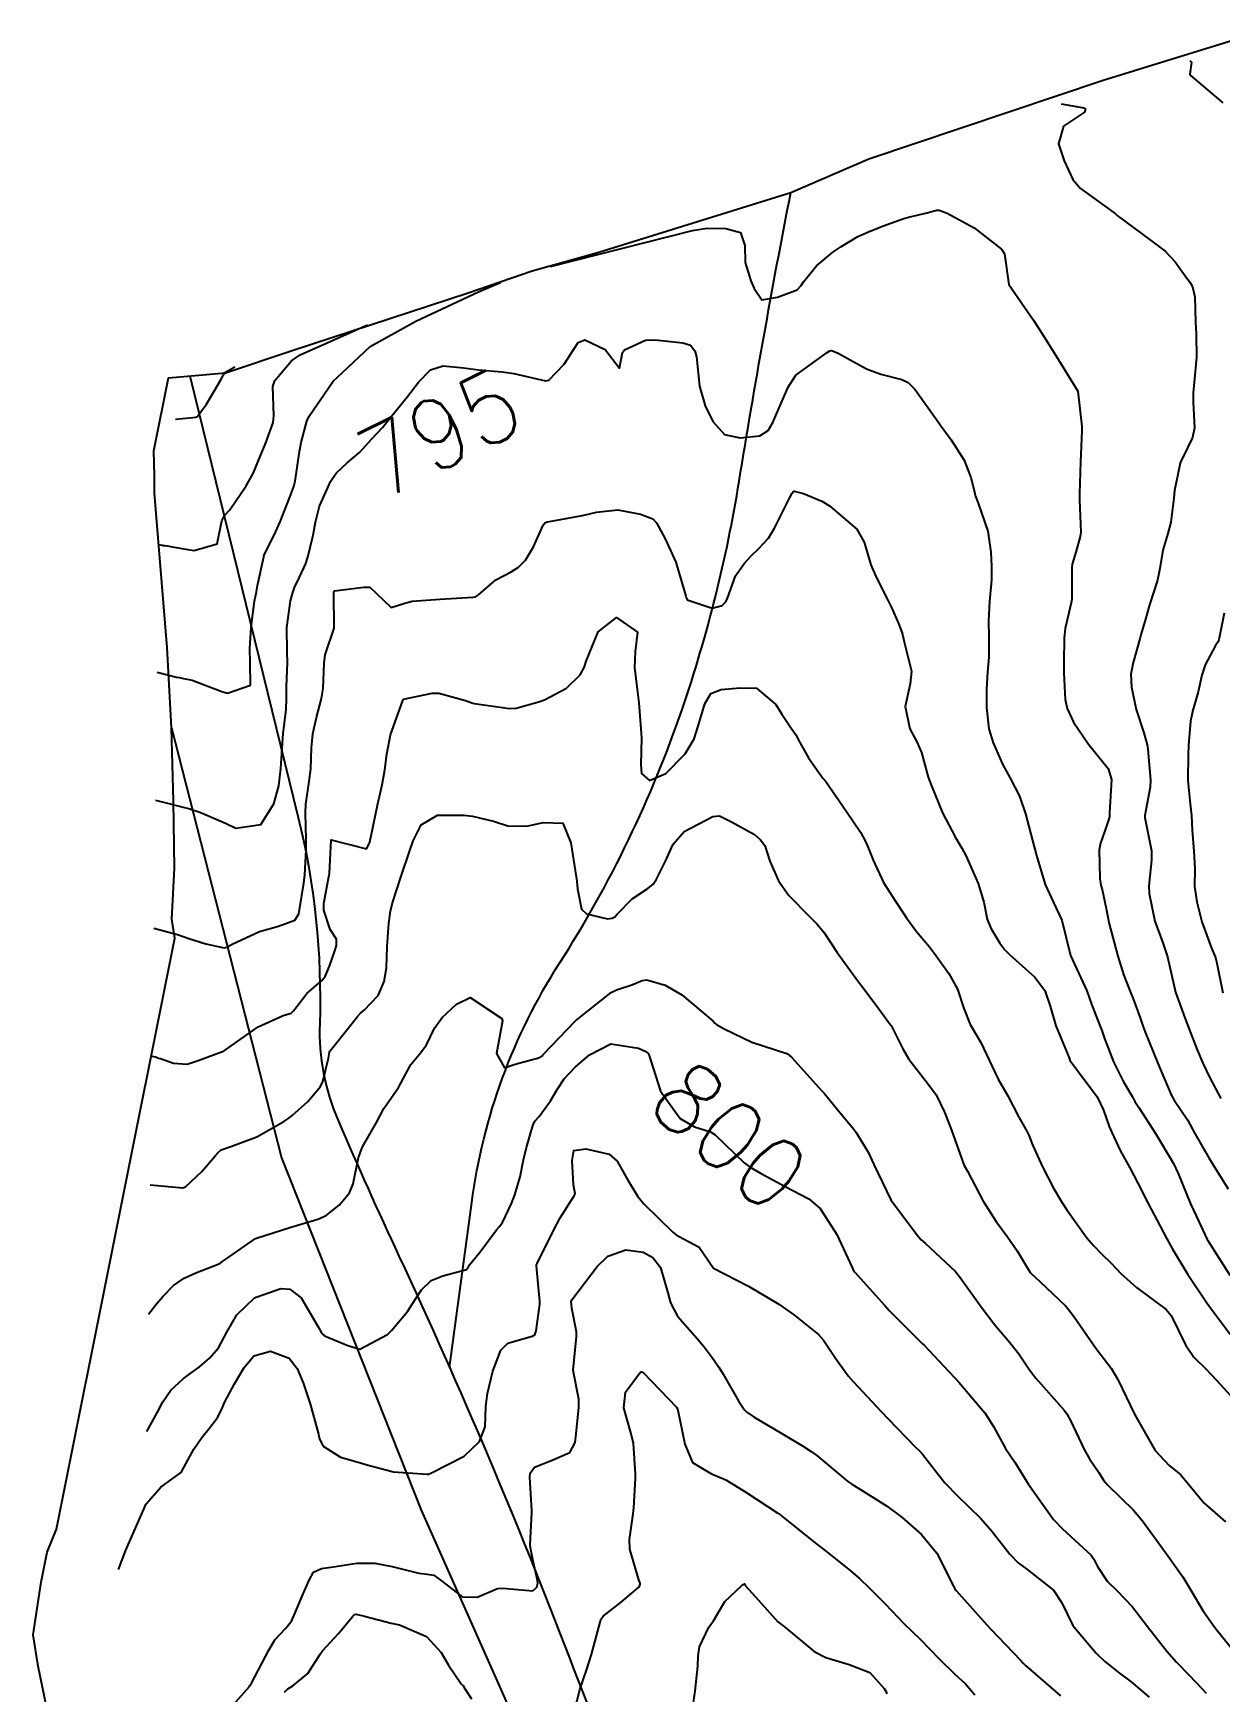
# Model space of a CAD drawing. Header units: metres. Extents: x 318500 to 325275, y 7408834 to 7428799.
# Drawn here: x 319575.8 to 319643.1, y 7411280 to 7411374.1 of the extents above; entities that cross this region are included whole.
import ezdxf
from ezdxf.enums import TextEntityAlignment as Align

# ---------------------------------------------------------------- set-up
doc = ezdxf.new("R2010")
doc.units = ezdxf.units.M
doc.header["$MEASUREMENT"] = 0
for name, color, linetype in [('Area', 45, 'Continuous'), ('Cotas', 45, 'Continuous'), ('Curvas de Nivel 1m', 11, 'Continuous'), ('Curvas de Nivel 5m', 15, 'Continuous'), ('Vias Secundárias', 230, 'Continuous')]:
    doc.layers.add(name, color=color, linetype=linetype)
doc.styles.add('Style-STANDARD', font='STANDARD.shx')

msp = doc.modelspace()

# ---------------------------------------------------------------- linework, layer by layer
at = {"layer": 'Area'}
msp.add_lwpolyline([(319578.591, 7411269.105), (319576.034, 7411281.481), (319575.751, 7411283.26), (319576.208, 7411286.234), (319576.54, 7411287.948), (319577.075, 7411289.24), (319583.787, 7411322.761), (319583.614, 7411323.842), (319583.759, 7411326.745), (319583.711, 7411330.538), (319583.593, 7411334.686), (319583.349, 7411339.242), (319582.642, 7411347.996), (319582.63, 7411348.998), (319582.602, 7411350.412), (319583.419, 7411354.55), (319586.658, 7411354.824), (319590.444, 7411356.094), (319600.424, 7411359.371), (319604.048, 7411360.62), (319607.831, 7411361.678), (319618.723, 7411365.048), (319623.15, 7411366.959), (319636.444, 7411371.418), (319645.079, 7411374.092)], dxfattribs=at)
at = {"layer": 'Curvas de Nivel 1m', "flags": 128}
for points, elevation in [([(319641.35, 7411372.55), (319641.459, 7411372.444), (319641.357, 7411371.762), (319641.375, 7411371.708), (319643.227, 7411370.142)], 792), ([(319634.06, 7411370.09), (319635.343, 7411369.85), (319635.434, 7411369.787), (319635.389, 7411369.616), (319635.216, 7411369.495), (319634.185, 7411368.826), (319633.901, 7411367.809), (319634.236, 7411366.859), (319634.716, 7411365.797), (319635.162, 7411365.289), (319636.852, 7411364.057), (319637.141, 7411363.838), (319637.239, 7411363.759), (319639.119, 7411362.355), (319639.95, 7411361.727), (319640.515, 7411361.127), (319641.096, 7411360.328), (319641.354, 7411359.967), (319641.508, 7411359.704), (319641.644, 7411359.139), (319641.677, 7411357.701), (319641.711, 7411357.039), (319641.736, 7411355.699), (319641.608, 7411354.293), (319641.541, 7411353.702), (319641.542, 7411353.162), (319641.616, 7411351.7), (319641.514, 7411351.16), (319640.955, 7411350.02), (319640.85, 7411349.813), (319640.816, 7411349.711), (319640.491, 7411348.158), (319640.44, 7411347.715), (319640.276, 7411346.35), (319640.102, 7411345.718), (319639.829, 7411344.777), (319639.651, 7411343.722), (319639.522, 7411343.065), (319639.091, 7411341.728), (319639.032, 7411341.543), (319638.837, 7411340.852), (319638.583, 7411339.974), (319638.515, 7411339.735), (319638.135, 7411338.405), (319638.016, 7411337.742), (319638.052, 7411337.01), (319638.311, 7411335.737), (319638.75, 7411334.415), (319638.941, 7411333.728), (319638.972, 7411333.492), (319639.117, 7411331.726), (319639.109, 7411331.323), (319638.795, 7411329.729), (319638.803, 7411329.614), (319639.187, 7411327.725), (319639.178, 7411327.199), (319639.023, 7411325.726), (319639.044, 7411325.307), (319639.373, 7411323.722), (319639.815, 7411322.494), (319640.096, 7411321.715), (319640.55, 7411319.71), (319641.077, 7411318.244), (319641.274, 7411317.699), (319641.772, 7411316.43), (319642.084, 7411315.686), (319642.487, 7411314.841), (319643.114, 7411313.67)], 793), ([(319605.09, 7411360.86), (319613.151, 7411362.895), (319613.987, 7411363.026), (319615.044, 7411363.016), (319615.862, 7411362.79), (319616.112, 7411362.045), (319616.13, 7411361.079), (319616.452, 7411360.04), (319616.653, 7411359.606), (319617.074, 7411358.978), (319617.964, 7411359.129), (319619.083, 7411359.545), (319619.308, 7411359.777), (319619.447, 7411359.996), (319620.189, 7411360.899), (319621.107, 7411361.671), (319621.564, 7411361.973), (319622.522, 7411362.556), (319623.123, 7411362.831), (319623.927, 7411363.139), (319625.135, 7411363.586), (319625.395, 7411363.659), (319626.451, 7411363.907), (319626.994, 7411364.049), (319627.142, 7411364.045), (319627.596, 7411363.893), (319629.128, 7411363.053), (319630.673, 7411361.847), (319630.84, 7411361.577), (319631.09, 7411359.84), (319632.487, 7411357.819), (319633.047, 7411356.93), (319633.756, 7411355.803), (319635.01, 7411353.79), (319635.221, 7411351.786), (319635.228, 7411351.534), (319635.158, 7411349.787), (319635.102, 7411347.958), (319635.098, 7411347.787), (319635.1, 7411347.615), (319635.168, 7411345.786), (319635.141, 7411345.542), (319634.883, 7411344.657), (319634.685, 7411343.98), (319634.656, 7411343.792), (319634.655, 7411341.989), (319634.632, 7411341.792), (319634.288, 7411340.336), (319634.229, 7411339.796), (319634.203, 7411338.391), (319634.201, 7411337.796), (319634.275, 7411336.295), (319634.389, 7411335.794), (319634.758, 7411335.018), (319635.616, 7411333.777), (319636.719, 7411332.38), (319636.912, 7411331.757), (319636.808, 7411329.875), (319636.799, 7411329.758), (319636.792, 7411329.655), (319636.683, 7411329.279), (319636.279, 7411328.153), (319636.207, 7411327.767), (319636.25, 7411326.152), (319636.309, 7411325.765), (319636.381, 7411325.518), (319636.617, 7411324.448), (319636.717, 7411323.864), (319636.739, 7411323.758), (319636.784, 7411323.581), (319637.271, 7411321.75), (319637.599, 7411320.71), (319637.972, 7411319.739), (319638.138, 7411319.328), (319638.535, 7411318.244), (319638.71, 7411317.728), (319638.819, 7411317.434), (319639.516, 7411315.72), (319640.305, 7411313.88), (319640.385, 7411313.711), (319640.469, 7411313.581), (319641.217, 7411312.458), (319641.64, 7411311.692), (319642.429, 7411310.305), (319642.83, 7411309.674), (319643.522, 7411308.544)], 794), ([(319582.78, 7411337.85), (319583.889, 7411337.577), (319584.053, 7411337.542), (319584.275, 7411337.49), (319584.577, 7411337.438), (319584.774, 7411337.392), (319586.449, 7411336.749), (319586.764, 7411336.67), (319588.07, 7411337.111), (319588.067, 7411338.411), (319588.038, 7411339.175), (319588.108, 7411340.411), (319588.312, 7411341.885), (319588.415, 7411342.406), (319588.476, 7411342.775), (319588.825, 7411344.401), (319588.834, 7411344.437), (319588.872, 7411344.517), (319589.495, 7411345.787), (319589.758, 7411346.387), (319590.303, 7411347.768), (319590.538, 7411348.376), (319590.62, 7411348.679), (319590.859, 7411350.371), (319590.871, 7411350.452), (319590.957, 7411350.87), (319591.264, 7411352.087), (319591.396, 7411352.374), (319592.266, 7411353.634), (319592.776, 7411354.353), (319593.004, 7411354.588), (319593.925, 7411355.428), (319594.867, 7411356.322), (319597.458, 7411357.76), (319601.016, 7411359.425), (319602.25, 7411359.96)], 794), ([(319582.88, 7411345.1), (319583.058, 7411345.056), (319583.084, 7411345.053), (319583.12, 7411345.044), (319583.168, 7411345.036), (319583.242, 7411345.028), (319583.369, 7411345.008), (319583.634, 7411344.956), (319584.526, 7411344.805), (319584.875, 7411344.757), (319586.182, 7411345.136), (319586.443, 7411346.435), (319586.601, 7411346.735), (319586.906, 7411347.056), (319587.838, 7411348.416), (319588.22, 7411349.121), (319588.768, 7411350.403), (319588.819, 7411350.535), (319588.957, 7411350.855), (319589.361, 7411352.007), (319589.407, 7411352.396), (319589.349, 7411354.044), (319589.449, 7411354.396), (319589.783, 7411354.779), (319590.406, 7411355.514), (319590.887, 7411355.846), (319594.72, 7411357.56)], 793), ([(319583.83, 7411352.2), (319584.81, 7411352.294), (319584.978, 7411352.311), (319585.078, 7411352.359), (319585.151, 7411352.457), (319585.581, 7411353.046), (319586.402, 7411354.439), (319586.622, 7411354.842), (319587.18, 7411355.16)], 792), ([(319582.59, 7411323.33), (319583.656, 7411323.052), (319583.807, 7411323.011), (319584, 7411322.958), (319584.262, 7411322.869), (319584.583, 7411322.751), (319585.542, 7411322.44), (319586.577, 7411322.222), (319586.744, 7411322.261), (319587.032, 7411322.423), (319588.587, 7411323.141), (319589.66, 7411323.453), (319590.594, 7411323.784), (319590.82, 7411324.145), (319590.864, 7411324.367), (319591.097, 7411325.891), (319591.162, 7411326.365), (319591.242, 7411327.773), (319591.241, 7411328.364), (319591.19, 7411329.849), (319591.221, 7411330.365), (319591.412, 7411331.65), (319591.493, 7411332.362), (319591.534, 7411333.555), (319591.606, 7411334.361), (319591.824, 7411335.285), (319592.103, 7411336.357), (319592.196, 7411336.928), (319592.258, 7411338.355), (319592.32, 7411338.832), (319592.82, 7411340.35), (319592.802, 7411342.35), (319592.804, 7411342.387), (319592.842, 7411342.466), (319594.505, 7411342.666), (319594.845, 7411342.675), (319595.221, 7411342.314), (319596.051, 7411341.52), (319596.835, 7411341.765), (319597.241, 7411341.881), (319598.837, 7411342.001), (319600.697, 7411342.101), (319600.839, 7411342.133), (319601.01, 7411342.237), (319601.989, 7411343.087), (319602.86, 7411343.543), (319603.269, 7411343.801), (319603.67, 7411344.202), (319604.121, 7411344.958), (319604.681, 7411346.192), (319604.78, 7411346.312), (319604.902, 7411346.374), (319605.132, 7411346.416), (319606.906, 7411346.738), (319607.693, 7411346.933), (319608.909, 7411347.068), (319610.206, 7411346.818), (319610.904, 7411346.539), (319611.114, 7411346.319), (319611.225, 7411346.105), (319611.611, 7411345.378), (319612.206, 7411344.09), (319612.768, 7411342.154), (319612.787, 7411342.081), (319612.8, 7411342.041), (319612.839, 7411341.962), (319614.267, 7411341.491), (319614.836, 7411341.636), (319615.045, 7411341.84), (319615.127, 7411342.047), (319615.582, 7411343.32), (319616.096, 7411344.038), (319616.467, 7411344.443), (319616.882, 7411344.851), (319617.454, 7411345.46), (319617.795, 7411346.017), (319618.673, 7411347.759), (319618.805, 7411348.002), (319618.848, 7411348.074), (319618.922, 7411348.121), (319619.449, 7411347.992), (319620.483, 7411347.544), (319620.913, 7411347.277), (319622.473, 7411345.954), (319622.889, 7411345.226), (319623.269, 7411343.944), (319623.559, 7411343.24), (319624.233, 7411341.929), (319624.436, 7411341.526), (319624.827, 7411340.603), (319625.018, 7411340.113), (319625.076, 7411339.916), (319625.159, 7411339.571), (319625.56, 7411337.908), (319625.502, 7411337.186), (319625.207, 7411335.913), (319625.475, 7411334.636), (319625.868, 7411333.903), (319626.132, 7411333.3), (319626.523, 7411331.893), (319626.568, 7411331.752), (319626.703, 7411331.403), (319627.335, 7411329.883), (319628.073, 7411328.469), (319628.424, 7411327.872), (319628.654, 7411327.451), (319629.356, 7411325.859), (319629.666, 7411324.802), (319629.863, 7411323.851), (319630.071, 7411323.324), (319630.586, 7411322.489), (319630.862, 7411322.113), (319631.136, 7411321.832), (319632.561, 7411320.563), (319633.122, 7411319.804), (319633.426, 7411318.911), (319633.75, 7411317.798), (319634.502, 7411315.972), (319634.553, 7411315.842), (319634.581, 7411315.789), (319634.936, 7411315.341), (319636.092, 7411313.766), (319636.459, 7411313.013), (319636.784, 7411312.094), (319636.924, 7411311.753), (319637.413, 7411310.724), (319637.943, 7411309.737), (319638.407, 7411308.879), (319638.992, 7411307.724), (319639.671, 7411306.423), (319640.05, 7411305.713), (319640.362, 7411305.164), (319641.241, 7411303.696), (319642.316, 7411302.091), (319642.619, 7411301.675), (319643.649, 7411300.301)], 796), ([(319582.49, 7411316.08), (319582.684, 7411316.027), (319582.711, 7411316.019), (319582.746, 7411316.009), (319582.793, 7411315.993), (319582.864, 7411315.968), (319582.978, 7411315.937), (319583.186, 7411315.866), (319583.711, 7411315.684), (319584.488, 7411315.618), (319585.108, 7411315.826), (319586.499, 7411316.336), (319586.565, 7411316.363), (319586.653, 7411316.428), (319588.513, 7411317.744), (319589.936, 7411318.379), (319590.386, 7411318.508), (319590.524, 7411318.641), (319591.268, 7411319.634), (319592.097, 7411320.355), (319592.316, 7411320.59), (319592.562, 7411321.176), (319592.867, 7411322.054), (319592.963, 7411322.344), (319592.952, 7411322.713), (319592.589, 7411323.26), (319592.237, 7411324.354), (319592.234, 7411324.725), (319592.542, 7411326.351), (319592.553, 7411326.429), (319592.66, 7411328.35), (319594.653, 7411327.833), (319594.824, 7411328.151), (319594.864, 7411328.317), (319594.914, 7411328.568), (319595.274, 7411330.311), (319595.539, 7411331.466), (319595.704, 7411332.305), (319595.818, 7411333.209), (319596.027, 7411334.301), (319596.717, 7411336.248), (319596.732, 7411336.29), (319596.74, 7411336.311), (319596.76, 7411336.321), (319598.378, 7411336.661), (319598.766, 7411336.665), (319600.276, 7411336.247), (319600.627, 7411336.111), (319600.758, 7411336.073), (319602.38, 7411335.84), (319602.756, 7411335.796), (319603.149, 7411335.813), (319604.497, 7411336.193), (319604.69, 7411336.262), (319604.761, 7411336.289), (319606.005, 7411336.938), (319606.783, 7411337.703), (319607.015, 7411338.157), (319607.124, 7411338.484), (319607.789, 7411340.145), (319608.828, 7411340.96), (319610.023, 7411340.118), (319609.902, 7411339.02), (319609.854, 7411338.119), (319610.014, 7411336.875), (319610.095, 7411336.117), (319610.226, 7411334.634), (319610.253, 7411334.115), (319610.225, 7411332.607), (319610.263, 7411332.114), (319610.704, 7411331.703), (319611.626, 7411332.096), (319612.727, 7411333.212), (319613.236, 7411334.073), (319613.473, 7411334.795), (319613.839, 7411336.064), (319614.187, 7411336.641), (319614.772, 7411336.866), (319615.844, 7411336.969), (319616.774, 7411336.939), (319617.868, 7411336.013), (319618.218, 7411335.472), (319618.747, 7411334.672), (319619.018, 7411334.271), (319619.166, 7411333.994), (319619.729, 7411332.989), (319620.44, 7411331.974), (319620.563, 7411331.827), (319620.705, 7411331.651), (319621.888, 7411329.958), (319622.668, 7411328.773), (319622.963, 7411328.246), (319623.094, 7411327.943), (319623.39, 7411327.198), (319623.983, 7411325.93), (319624.615, 7411324.916), (319625.292, 7411323.91), (319625.843, 7411323.152), (319626.584, 7411322.276), (319626.88, 7411321.887), (319627.682, 7411320.76), (319628.184, 7411319.874), (319628.534, 7411318.78), (319628.897, 7411317.864), (319629.501, 7411316.846), (319629.97, 7411315.848), (319630.484, 7411314.762), (319631.025, 7411313.832), (319631.654, 7411312.62), (319632.113, 7411311.815), (319632.216, 7411311.592), (319632.432, 7411311.042), (319632.99, 7411309.804), (319633.621, 7411308.578), (319634.091, 7411307.793), (319634.383, 7411307.354), (319635.522, 7411305.773), (319635.901, 7411305.313), (319636.351, 7411304.871), (319636.911, 7411304.317), (319637.447, 7411303.743), (319638.328, 7411302.948), (319640.016, 7411301.713), (319640.305, 7411301.367), (319641.101, 7411299.698), (319641.578, 7411298.995), (319642.267, 7411298.34), (319642.59, 7411298.002), (319642.891, 7411297.671), (319644.238, 7411296.211)], 797), ([(319643.309, 7411341.207), (319643.001, 7411339.677), (319642.947, 7411339.549), (319642.815, 7411339.355), (319642.216, 7411338.272), (319642.029, 7411337.691), (319641.827, 7411336.741), (319641.529, 7411335.699), (319641.391, 7411335.07), (319641.284, 7411333.702), (319641.255, 7411333.18), (319641.241, 7411331.702), (319641.379, 7411330.382), (319641.452, 7411329.699), (319641.483, 7411328.893), (319641.59, 7411327.696), (319641.633, 7411326.707), (319641.624, 7411325.695), (319641.75, 7411324.822), (319642.035, 7411323.689), (319642.588, 7411322.197), (319642.803, 7411321.677), (319642.894, 7411321.356), (319643.224, 7411319.67)], 792), ([(319582.39, 7411308.78), (319584.246, 7411308.598), (319584.393, 7411308.656), (319585.314, 7411309.533), (319586.096, 7411310.433), (319586.242, 7411310.612), (319586.423, 7411310.76), (319586.961, 7411310.958), (319588.431, 7411311.506), (319589.972, 7411312.377), (319590.252, 7411312.563), (319590.445, 7411312.706), (319591.322, 7411313.497), (319592.046, 7411314.354), (319592.185, 7411314.643), (319592.494, 7411315.959), (319592.553, 7411316.295), (319592.581, 7411316.349), (319592.82, 7411316.662), (319594.139, 7411318.326), (319594.326, 7411318.519), (319594.526, 7411318.69), (319595.326, 7411319.521), (319595.668, 7411320.303), (319595.783, 7411321.081), (319595.827, 7411322.301), (319595.915, 7411323.622), (319596.014, 7411324.299), (319596.126, 7411324.778), (319596.63, 7411326.29), (319597.14, 7411327.798), (319597.308, 7411328.284), (319597.761, 7411329.187), (319598.675, 7411329.739), (319600.171, 7411329.743), (319600.674, 7411329.687), (319601.86, 7411329.41), (319602.669, 7411329.132), (319603.757, 7411329.111), (319604.671, 7411329.323), (319605.791, 7411329.293), (319606.239, 7411328.166), (319606.548, 7411326.244), (319606.561, 7411326.161), (319606.621, 7411325.572), (319606.857, 7411324.41), (319607.134, 7411324.152), (319608.321, 7411323.858), (319608.598, 7411323.894), (319608.744, 7411323.983), (319608.873, 7411324.127), (319609.729, 7411325.003), (319610.622, 7411325.586), (319610.908, 7411325.823), (319611.102, 7411326.103), (319611.615, 7411327.126), (319612.05, 7411328.089), (319612.667, 7411328.823), (319614.293, 7411329.673), (319614.677, 7411329.705), (319615.351, 7411329.365), (319616.666, 7411328.642), (319616.993, 7411328.355), (319617.246, 7411328.021), (319617.539, 7411327.125), (319618.018, 7411326.009), (319618.618, 7411325.183), (319619.808, 7411323.982), (319620.207, 7411323.587), (319620.591, 7411323.106), (319621.352, 7411321.962), (319622.555, 7411320.297), (319622.832, 7411319.946), (319623.713, 7411318.752), (319624.315, 7411317.923), (319624.406, 7411317.808), (319624.517, 7411317.628), (319625.077, 7411316.483), (319625.42, 7411315.906), (319626.48, 7411314.547), (319626.961, 7411313.885), (319627.439, 7411312.896), (319627.83, 7411311.876), (319628.424, 7411310.228), (319628.519, 7411309.967), (319628.564, 7411309.868), (319628.736, 7411309.545), (319629.639, 7411307.851), (319630.373, 7411306.703), (319631.006, 7411305.83), (319631.567, 7411305.037), (319632.306, 7411303.811), (319632.339, 7411303.765), (319632.845, 7411303.292), (319634.312, 7411301.914), (319634.423, 7411301.788), (319634.787, 7411301.299), (319635.862, 7411299.766), (319636.032, 7411299.519), (319636.274, 7411299.195), (319636.901, 7411298.385), (319637.275, 7411297.745), (319638.23, 7411295.73), (319639.386, 7411293.718), (319640.192, 7411292.862), (319640.835, 7411292.349), (319641.38, 7411291.692), (319642.166, 7411290.722), (319643.375, 7411289.662)], 798), ([(319582.29, 7411301.44), (319582.747, 7411302.03), (319583.116, 7411302.468), (319583.716, 7411303.062), (319584.325, 7411303.478), (319584.984, 7411303.79), (319586.338, 7411304.322), (319586.405, 7411304.363), (319586.486, 7411304.428), (319588.353, 7411305.725), (319590.36, 7411306.37), (319591.902, 7411306.82), (319592.37, 7411307.039), (319593.098, 7411307.621), (319593.684, 7411308.331), (319593.892, 7411308.833), (319594.199, 7411310.323), (319594.426, 7411310.939), (319595.218, 7411312.308), (319595.649, 7411313.105), (319596.47, 7411314.29), (319597.174, 7411315.599), (319597.743, 7411316.278), (319598.068, 7411316.71), (319598.514, 7411317.656), (319598.944, 7411318.264), (319599.756, 7411319.027), (319600.538, 7411319.408), (319602.329, 7411318.213), (319602.377, 7411318.07), (319602.036, 7411316.217), (319602.488, 7411315.407), (319603.083, 7411315.612), (319604.497, 7411316.002), (319604.605, 7411316.082), (319604.691, 7411316.187), (319606.519, 7411318.086), (319606.597, 7411318.159), (319608.543, 7411319.682), (319608.838, 7411319.835), (319609.698, 7411320.119), (319610.292, 7411320.374), (319610.554, 7411320.406), (319611.599, 7411320.094), (319612.542, 7411319.556), (319614.321, 7411318.053), (319614.421, 7411317.953), (319614.518, 7411317.866), (319614.94, 7411317.622), (319616.508, 7411316.873), (319617.151, 7411316.665), (319618.502, 7411316.229), (319618.639, 7411316.136), (319618.773, 7411315.996), (319620.472, 7411314.131), (319620.61, 7411313.969), (319621.356, 7411313.061), (319622.278, 7411311.952), (319622.438, 7411311.749), (319623.12, 7411310.632), (319623.434, 7411309.935), (319624.39, 7411307.92), (319625.9, 7411305.897), (319626.12, 7411305.656), (319626.356, 7411305.443), (319628.036, 7411303.873), (319628.335, 7411303.52), (319629.52, 7411301.852), (319630.295, 7411300.84), (319631.142, 7411299.827), (319631.647, 7411299.193), (319632.265, 7411298.282), (319632.615, 7411297.806), (319634.233, 7411295.999), (319634.387, 7411295.788), (319634.592, 7411295.417), (319635.354, 7411293.773), (319635.667, 7411293.241), (319636.187, 7411292.454), (319636.459, 7411292.032), (319636.704, 7411291.752), (319638.159, 7411290.332), (319638.677, 7411289.725), (319640.12, 7411287.71), (319640.959, 7411286.547), (319641.47, 7411285.689), (319642.084, 7411284.635), (319642.772, 7411283.669), (319644.047, 7411282.098)], 799), ([(319580.59, 7411286.96), (319581.008, 7411288.052), (319582.153, 7411290.68), (319582.999, 7411291.636), (319584.109, 7411292.451), (319584.181, 7411292.533), (319584.858, 7411293.779), (319585.317, 7411294.439), (319585.713, 7411294.929), (319586.218, 7411295.598), (319586.495, 7411296.157), (319586.61, 7411296.424), (319587.173, 7411297.489), (319587.715, 7411298.408), (319588.267, 7411299.069), (319589.219, 7411299.336), (319590.266, 7411298.952), (319590.731, 7411298.365), (319591.06, 7411297.55), (319591.47, 7411296.358), (319591.928, 7411294.629), (319591.995, 7411294.352), (319592.196, 7411293.947), (319593.183, 7411293.328), (319594.187, 7411293.039), (319594.754, 7411292.88), (319596.182, 7411292.507), (319598.09, 7411292.362), (319598.181, 7411292.372), (319598.353, 7411292.438), (319600.191, 7411293.389), (319601.07, 7411294.227), (319601.385, 7411295.05), (319601.435, 7411296.222), (319601.516, 7411296.945), (319601.83, 7411298.216), (319602.272, 7411299.392), (319602.677, 7411299.805), (319604.05, 7411300.192), (319604.206, 7411300.266), (319604.284, 7411300.489), (319604.484, 7411302.01), (319604.486, 7411302.187), (319604.334, 7411303.773), (319604.292, 7411304.19), (319604.3, 7411304.231), (319604.341, 7411304.311), (319605.255, 7411306.177), (319605.634, 7411306.908), (319606.389, 7411308.097), (319606.436, 7411308.159), (319606.496, 7411308.262), (319606.399, 7411308.784), (319606.319, 7411310.162), (319606.426, 7411310.73), (319607.097, 7411310.821), (319608.424, 7411310.524), (319608.88, 7411310.125), (319609.474, 7411309.05), (319610.041, 7411308.113), (319610.384, 7411307.705), (319612.034, 7411306.085), (319612.216, 7411305.94), (319612.358, 7411305.865), (319613.527, 7411305.238), (319614.34, 7411304.05), (319616.325, 7411303.032), (319618.044, 7411302.004), (319618.307, 7411301.828), (319618.871, 7411301.422), (319620.285, 7411300.285), (319620.58, 7411299.967), (319621.264, 7411298.954), (319621.975, 7411297.953), (319622.255, 7411297.62), (319623.853, 7411295.926), (319624.224, 7411295.533), (319625.801, 7411293.896), (319626.01, 7411293.705), (319626.196, 7411293.502), (319627.466, 7411291.877), (319628.169, 7411291.141), (319629.494, 7411289.85), (319630.139, 7411289.115), (319631.139, 7411287.825), (319631.627, 7411287.329), (319632.112, 7411286.971), (319633.618, 7411285.795), (319634.089, 7411285.061), (319634.715, 7411283.78), (319636.047, 7411282.211), (319636.542, 7411281.752), (319637.367, 7411281.073), (319638.029, 7411280.59), (319639.046, 7411279.72)], 801), ([(319587.111, 7411279.306), (319588.019, 7411280.333), (319588.047, 7411280.373), (319588.065, 7411280.399), (319588.132, 7411280.509), (319589.113, 7411282.384), (319589.451, 7411282.977), (319590.059, 7411283.62), (319590.396, 7411284.036), (319590.552, 7411284.365), (319591, 7411285.447), (319591.408, 7411286.357), (319591.655, 7411286.804), (319592.107, 7411287.025), (319592.897, 7411287.127), (319594.11, 7411287.311), (319595.131, 7411287.326), (319596.108, 7411287.137), (319597.629, 7411286.751), (319598.104, 7411286.691), (319598.473, 7411286.634), (319598.99, 7411286.257), (319600.088, 7411285.411), (319600.931, 7411285.384), (319602.095, 7411285.88), (319602.399, 7411285.903), (319604.093, 7411285.755), (319604.322, 7411285.961), (319604.37, 7411286.186), (319604.346, 7411286.43), (319604.113, 7411287.44), (319603.951, 7411288.192), (319603.949, 7411288.365), (319604.043, 7411290.191), (319604.044, 7411290.299), (319603.926, 7411292.193), (319603.949, 7411292.426), (319604.186, 7411292.771), (319605.181, 7411293.167), (319606.194, 7411293.59), (319606.486, 7411294.156), (319606.537, 7411294.487), (319606.704, 7411296.153), (319606.697, 7411296.613), (319606.4, 7411298.158), (319606.387, 7411298.284), (319606.564, 7411300.156), (319606.566, 7411300.437), (319606.304, 7411301.791), (319606.273, 7411302.161), (319606.276, 7411302.195), (319606.311, 7411302.259), (319607.74, 7411304.139), (319608.346, 7411304.726), (319609.371, 7411305.098), (319610.348, 7411304.954), (319610.901, 7411304.657), (319611.339, 7411304.095), (319611.748, 7411302.659), (319611.892, 7411302.086), (319612.299, 7411301.328), (319613.403, 7411300.063), (319613.817, 7411299.598), (319614.269, 7411298.989), (319614.644, 7411298.427), (319614.878, 7411298.044), (319615.784, 7411296.487), (319616.081, 7411296.031), (319616.228, 7411295.884), (319616.647, 7411295.6), (319618.21, 7411294.675), (319619.377, 7411293.982), (319619.881, 7411293.659), (319620.195, 7411293.423), (319621.949, 7411291.952), (319622.178, 7411291.791), (319622.532, 7411291.587), (319624.16, 7411290.562), (319625.046, 7411289.907), (319626.136, 7411288.949), (319627.004, 7411287.881), (319627.958, 7411286.015), (319628.027, 7411285.871), (319628.098, 7411285.763), (319629.817, 7411283.844), (319630.066, 7411283.58), (319631.748, 7411281.814), (319631.887, 7411281.661), (319632.037, 7411281.51), (319634.02, 7411279.79)], 802), ([(319606.361, 7411278.52), (319606.763, 7411280.149), (319607.142, 7411281.254), (319607.421, 7411282.139), (319607.912, 7411283.976), (319607.954, 7411284.132), (319608.073, 7411284.319), (319609.102, 7411285.102), (319610.098, 7411285.95), (319610.153, 7411286.055), (319610.172, 7411286.109), (319610.171, 7411286.18), (319610.103, 7411286.373), (319609.586, 7411288.115), (319609.579, 7411288.664), (319609.787, 7411290.114), (319609.816, 7411290.452), (319609.914, 7411292.113), (319609.912, 7411292.383), (319609.794, 7411294.114), (319609.664, 7411294.66), (319609.26, 7411296.12), (319609.347, 7411297.015), (319610.161, 7411298.111), (319610.261, 7411298.173), (319610.31, 7411298.159), (319610.367, 7411298.108), (319612.231, 7411296.168), (319612.288, 7411296.079), (319612.319, 7411295.988), (319612.711, 7411294.072), (319613.154, 7411293.03), (319614.183, 7411292.398), (319615.041, 7411292.041), (319616.17, 7411291.341), (319617.992, 7411290.163), (319618.151, 7411290.042), (319618.201, 7411289.999), (319620.127, 7411288.462), (319620.765, 7411287.964), (319622.109, 7411286.879), (319622.612, 7411286.45), (319623.152, 7411285.934), (319624.086, 7411284.985), (319625.138, 7411283.904), (319626.057, 7411283.003), (319627.16, 7411281.879), (319628.032, 7411281.029), (319628.632, 7411280.467), (319629.164, 7411279.853)], 803), ([(319613.135, 7411278.931), (319613.294, 7411280.061), (319613.449, 7411281.474), (319613.478, 7411282.058), (319613.538, 7411282.567), (319614.065, 7411283.689), (319614.223, 7411283.893), (319614.338, 7411284.047), (319614.98, 7411285.147), (319615.926, 7411286.032), (319616.02, 7411286.112), (319616.101, 7411286.145), (319616.132, 7411286.061), (319616.147, 7411286.029), (319616.882, 7411285.224), (319617.984, 7411284.001), (319618.069, 7411283.93), (319618.358, 7411283.703), (319620.045, 7411282.316), (319620.702, 7411281.963), (319622.036, 7411281.578), (319623.213, 7411281.113), (319624.023, 7411280.207), (319624.125, 7411280.023), (319624.178, 7411279.918)], 804), ([(319590.014, 7411279.997), (319590.195, 7411280.191), (319590.48, 7411280.365), (319591.323, 7411281.062), (319592.038, 7411282.153), (319592.167, 7411282.348), (319593.065, 7411283.325), (319593.884, 7411284.323), (319593.984, 7411284.409), (319594.072, 7411284.428), (319594.545, 7411284.313), (319596.065, 7411283.924), (319596.532, 7411283.816), (319598.053, 7411283.156), (319598.897, 7411282.257), (319599.314, 7411281.532), (319600.022, 7411280.481), (319600.138, 7411280.355), (319600.224, 7411280.237), (319600.613, 7411279.629)], 803)]:
    msp.add_lwpolyline(points, dxfattribs=dict(at, elevation=elevation))
at = {"layer": 'Curvas de Nivel 5m', "flags": 128}
for points, elevation in [([(319582.69, 7411330.59), (319584.631, 7411330.095), (319584.676, 7411330.082), (319585.207, 7411329.912), (319586.669, 7411329.289), (319587.252, 7411329.007), (319588.668, 7411329.205), (319589.406, 7411330.389), (319589.678, 7411331.403), (319589.806, 7411332.384), (319589.863, 7411333.243), (319589.935, 7411334.382), (319590.092, 7411335.719), (319590.124, 7411336.38), (319590.114, 7411337.036), (319590.179, 7411338.379), (319590.165, 7411339.014), (319590.139, 7411340.38), (319590.35, 7411341.892), (319590.47, 7411342.376), (319590.567, 7411342.652), (319590.853, 7411343.242), (319591.207, 7411344.024), (319591.324, 7411344.365), (319591.636, 7411345.615), (319591.758, 7411346.361), (319591.995, 7411347.273), (319592.477, 7411348.354), (319592.621, 7411348.657), (319592.932, 7411349.129), (319593.558, 7411349.723), (319594.272, 7411350.33), (319594.596, 7411350.684), (319594.962, 7411351.091), (319595.559, 7411351.724), (319596.015, 7411352.304), (319596.992, 7411353.491), (319597.6, 7411354.291), (319598.292, 7411355), (319599.014, 7411355.219), (319600.157, 7411355.109), (319601.011, 7411355.004), (319602.353, 7411354.884), (319603.009, 7411354.789), (319604.812, 7411354.384), (319605.003, 7411354.42), (319605.874, 7411355.32), (319606.411, 7411356.169), (319606.656, 7411356.545), (319607.038, 7411356.704), (319608.201, 7411356.148), (319609.014, 7411355.09), (319609.183, 7411355.982), (319609.297, 7411356.136), (319610.48, 7411356.677), (319611.039, 7411356.694), (319612.598, 7411356.525), (319613.035, 7411356.396), (319613.286, 7411356.076), (319613.367, 7411355.733), (319613.535, 7411354.072), (319613.872, 7411352.949), (319614.31, 7411352.06), (319614.969, 7411351.329), (319615.859, 7411351.148), (319616.968, 7411351.257), (319617.434, 7411351.563), (319617.713, 7411352.019), (319618.228, 7411353.242), (319618.571, 7411354.007), (319619.017, 7411354.692), (319620.776, 7411355.974), (319620.934, 7411356.069), (319621.032, 7411356.1), (319621.372, 7411355.967), (319623.021, 7411355.046), (319623.826, 7411354.746), (319625.015, 7411354.444), (319625.377, 7411354.278), (319625.758, 7411353.909), (319626.984, 7411352.189), (319627.196, 7411351.888), (319627.825, 7411351.023), (319628.548, 7411349.874), (319628.94, 7411348.886), (319629.137, 7411348.072), (319629.186, 7411347.866), (319629.342, 7411347.446), (319629.901, 7411345.855), (319630.068, 7411344.667), (319630.111, 7411343.851), (319630.102, 7411343.091), (319629.992, 7411341.853), (319629.932, 7411340.755), (319629.949, 7411339.853), (319629.946, 7411338.709), (319629.873, 7411337.854), (319629.818, 7411336.892), (319629.816, 7411335.854), (319629.963, 7411334.641), (319630.201, 7411333.848), (319630.722, 7411332.641), (319631.164, 7411331.833), (319631.689, 7411330.815), (319632.03, 7411329.82), (319632.525, 7411327.949), (319632.566, 7411327.811), (319632.655, 7411327.458), (319633.147, 7411325.805), (319633.627, 7411324.793), (319634.089, 7411323.795), (319634.58, 7411321.79), (319635.507, 7411319.776), (319635.781, 7411319.014), (319636.278, 7411317.764), (319636.349, 7411317.584), (319636.52, 7411317.07), (319637.026, 7411315.752), (319637.602, 7411314.624), (319638.118, 7411313.735), (319638.242, 7411313.509), (319638.464, 7411313.153), (319639.388, 7411311.721), (319640.424, 7411309.978), (319640.568, 7411309.708), (319640.697, 7411309.425), (319641.392, 7411307.695), (319641.721, 7411307.027), (319642.332, 7411305.681), (319642.369, 7411305.61), (319643.62, 7411303.661)], 795), ([(319582.2, 7411294.78), (319582.802, 7411295.891), (319583.103, 7411296.467), (319583.561, 7411297.14), (319584.25, 7411297.783), (319584.642, 7411298.058), (319585.172, 7411298.441), (319585.76, 7411298.94), (319586.271, 7411299.536), (319586.739, 7411300.423), (319587.311, 7411301.399), (319588.309, 7411302.36), (319588.334, 7411302.375), (319588.4, 7411302.399), (319589.798, 7411302.898), (319590.317, 7411302.864), (319590.944, 7411302.364), (319591.923, 7411300.717), (319592.133, 7411300.351), (319592.279, 7411300.218), (319593.606, 7411299.663), (319594.271, 7411299.458), (319595.85, 7411300.296), (319596.066, 7411300.51), (319596.287, 7411300.755), (319596.99, 7411301.592), (319597.424, 7411302.279), (319597.769, 7411302.824), (319598.326, 7411303.355), (319598.983, 7411303.608), (319600.336, 7411303.971), (319600.442, 7411304.135), (319600.507, 7411304.237), (319601.095, 7411304.977), (319602.035, 7411306.215), (319602.188, 7411306.388), (319602.366, 7411306.64), (319602.878, 7411307.71), (319603.068, 7411308.203), (319603.37, 7411309.236), (319603.561, 7411310.199), (319603.723, 7411310.901), (319604.119, 7411312.193), (319604.231, 7411312.404), (319604.447, 7411312.66), (319605.1, 7411313.54), (319605.47, 7411314.175), (319605.863, 7411314.786), (319606.489, 7411315.449), (319607.313, 7411316.148), (319608.506, 7411316.773), (319610.083, 7411316.536), (319610.502, 7411316.345), (319610.626, 7411316.232), (319610.696, 7411316.107), (319610.791, 7411315.81), (319611.324, 7411314.097), (319612.447, 7411312.538), (319613.267, 7411312.068), (319614.161, 7411311.778), (319614.436, 7411311.606), (319616.083, 7411310.033), (319616.416, 7411309.779), (319616.999, 7411309.434), (319618.4, 7411308.681), (319619.753, 7411307.98), (319620.382, 7411307.432), (319621.338, 7411305.96), (319622.203, 7411304.089), (319622.267, 7411303.951), (319622.338, 7411303.837), (319624.052, 7411301.924), (319624.306, 7411301.654), (319626.062, 7411299.893), (319626.172, 7411299.785), (319626.278, 7411299.683), (319627.989, 7411297.873), (319628.256, 7411297.58), (319629.732, 7411295.847), (319630.218, 7411295.064), (319630.905, 7411293.829), (319631.425, 7411293.054), (319632.18, 7411291.81), (319633.614, 7411289.795), (319634.142, 7411289.262), (319635.752, 7411287.766), (319635.909, 7411287.554), (319636.114, 7411287.138), (319636.658, 7411286.304), (319637.225, 7411285.743), (319638.087, 7411284.856), (319638.96, 7411283.721), (319640.049, 7411282.326), (319640.604, 7411281.702), (319641.313, 7411280.971), (319642.025, 7411280.224), (319642.288, 7411279.941)], 800)]:
    msp.add_lwpolyline(points, dxfattribs=dict(at, elevation=elevation))
at = {"layer": 'Vias Secundárias'}
for points in [[(319599.366, 7411298.426), (319600.624, 7411307.782, -0.109586), (319605.61, 7411321.353, 0.060285), (319612.56, 7411335.743, 0.042307), (319615.792, 7411348.675, -0.008392), (319618.723, 7411365.048, -1.389743)], [(319584.641, 7411354.654), (319590.77, 7411329.682, -0.068239), (319592.003, 7411317.916, 0.110196), (319593.046, 7411312.42, 0.007406), (319596.498, 7411304.732, -0.017732), (319606.164, 7411281.952, 0.016864), (319614.49, 7411262.237, -0.019993), (319625.692, 7411235.242, 0.029388), (319637.655, 7411207.874, -0.018996), (319647.606, 7411186.339, 0.123265), (319653.44, 7411178.506, 0.142247), (319661.222, 7411175.191, 0.060137)], [(319583.593, 7411334.686), (319589.835, 7411310.302), (319597.761, 7411290.334), (319606.659, 7411270.287, -0.015939), (319611.924, 7411257.327, 0.027533), (319617.855, 7411243.646, -0.039163), (319623.724, 7411229.196, 0.032017), (319628.324, 7411217.39, -0.016924), (319634.013, 7411203.999, 0.006225), (319639.463, 7411190.366, -0.13872), (319640.869, 7411178.414, -0.032989)]]:
    msp.add_lwpolyline(points, format="xyb", dxfattribs=at)

# ---------------------------------------------------------------- texts
at = {"layer": 'Cotas', "style": 'Style-STANDARD'}
for s, rotation, p in [('795', 26.37574, (319598.804, 7411351.432, 795)), ('800', 318.56789, (319615.254, 7411311.562, 800))]:
    msp.add_text(s, height=4, rotation=rotation, dxfattribs=at).set_placement(p, align=Align.MIDDLE_CENTER)

doc.saveas('drawing.dxf')
